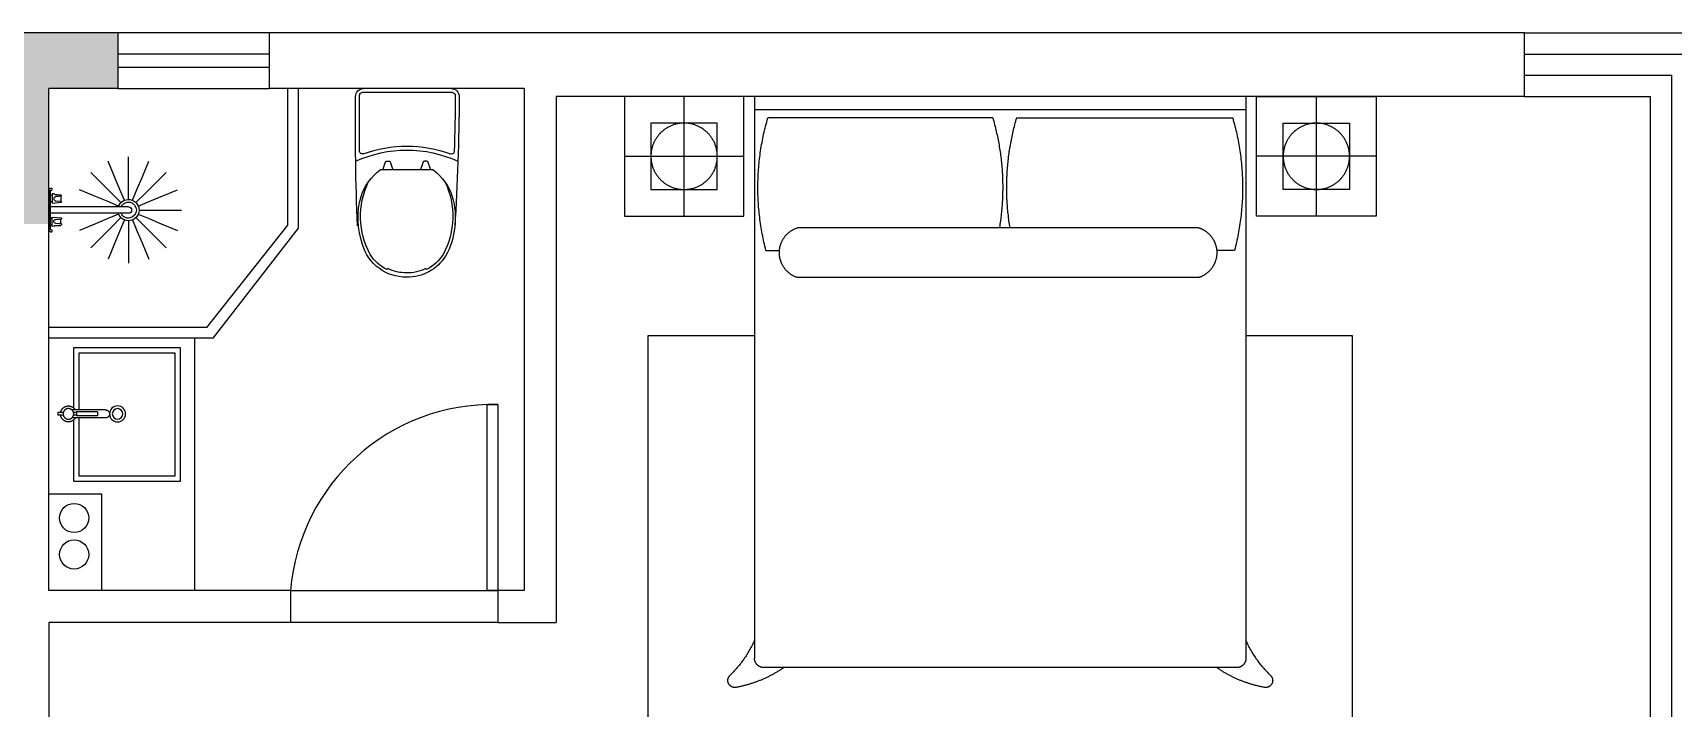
# Model space of a CAD drawing. Header units: inches. Extents: x 1174834 to 1369688, y -175882 to -108740.
# Drawn here: x 1317688 to 1323863, y -163450 to -160907 of the extents above; entities that cross this region are included whole.
import ezdxf

# ---------------------------------------------------------------- set-up
doc = ezdxf.new("R2010")
doc.units = ezdxf.units.IN
doc.header["$LTSCALE"] = 500
doc.header["$MEASUREMENT"] = 0
doc.linetypes.add('ACAD_ISO03W100', pattern=[30, 12, -18])
doc.linetypes.add('DASH', pattern=[0.35, 0.25, -0.1])
for name, color, linetype in [('0--家具', 2, 'Continuous'), ('0--家具细线', 14, 'Continuous'), ('0-原始窗户', 2, 'Continuous'), ('A-01-原始墙体', 7, 'Continuous'), ('FF-FURN', 51, 'Continuous'), ('填充', 251, 'Continuous'), ('家具', 2, 'Continuous'), ('特细线', 251, 'Continuous')]:
    doc.layers.add(name, color=color, linetype=linetype)

# ---------------------------------------------------------------- blocks, each defined once
blk = doc.blocks.new('A$C7f7635a5')
at = {"color": 3, "linetype": 'DASH', "ltscale": 150}
for p, q in [((450, 2800), (0, 2800)), ((0, 2800), (0, 2350)), ((450, 2350), (450, 2800)), ((490, 2800), (490, 2116.6)), ((490, 2800), (2340, 2800)), ((2340, 2800), (2340, 1895)), ((2380, 2350), (2380, 2800)), ((2380, 2800), (2830, 2800)), ((2830, 2800), (2830, 2350)), ((490, 2750), (2340, 2750)), ((0, 2350), (450, 2350)), ((2830, 2350), (2380, 2350)), ((668.1, 2306.1), (2178.2, 2306.1)), ((490, 2116.6), (490, 752.8)), ((668.1, 2118.1), (2178.2, 2118.1)), ((1570.9, 2118.1), (2178.2, 2118.1)), ((2340, 1900), (2340, 752.8)), ((490, 752.8), (490, 685)), ((2340, 752.8), (2340, 685)), ((525, 650), (600.2, 650)), ((600.2, 650), (2229.8, 650)), ((2229.8, 650), (2305, 650))]:
    blk.add_line(p, q, dxfattribs=at)
at = {"color": 8, "linetype": 'DASH', "ltscale": 150}
for p, q in [((225, 2350), (225, 2800)), ((2605, 2350), (2605, 2800)), ((1353.2, 2719.3), (540, 2719.3)), ((1443.2, 2719.3), (2290, 2719.3)), ((350, 2700), (100, 2700)), ((100, 2700), (100, 2450)), ((350, 2450), (350, 2700)), ((2480, 2450), (2480, 2700)), ((2480, 2700), (2730, 2700)), ((2730, 2700), (2730, 2450)), ((0, 2575), (450, 2575)), ((2830, 2575), (2380, 2575)), ((100, 2450), (350, 2450)), ((2730, 2450), (2480, 2450)), ((533.1, 2220.9), (600.2, 2220.9)), ((2296.9, 2220.9), (2246.2, 2220.9)), ((490, 1900), (90, 1900)), ((90, 1900), (90, 0)), ((2740, 1900), (2340, 1900)), ((2740, 0), (2740, 1900)), ((90, 0), (2740, 0))]:
    blk.add_line(p, q, dxfattribs=at)
for centre in [(225, 2575), (2605, 2575)]:
    blk.add_circle(centre, 125, dxfattribs=at)
for centre, radius, start, end in [((1438.9, 2457.5), 936.2, 163.76135, 194.63851), ((454.3, 2457.5), 936.2, 350.69875, 16.23865), ((2342, 2457.5), 936.2, 163.76135, 189.30125), ((1391.1, 2457.5), 936.2, 345.36149, 16.23865), ((91.3, 932.7), 437.5, 314.42536, 335.71043), ((2738.7, 932.7), 437.5, 204.28957, 225.57464), ((525, 685), 35, 180, 270), ((2305, 685), 35, 270, 0), ((415.9, 601.5), 26.4, 134.42536, 280.12359), ((341, 1021.2), 452.7, 280.12359, 304.92368), ((2489, 1021.2), 452.7, 235.07632, 259.87641), ((2414.1, 601.5), 26.4, 259.87641, 45.57464)]:
    blk.add_arc(centre, radius, start, end, dxfattribs=at)
at = {"color": 3, "linetype": 'DASH', "ltscale": 150}
for centre, radius, start, end in [((698.6, 2212.1), 98.8, 107.95508, 252.04492), ((2147.7, 2212.1), 98.8, 287.95508, 72.04492), ((525, 685), 35, 180, 270), ((2305, 685), 35, 270, 0)]:
    blk.add_arc(centre, radius, start, end, dxfattribs=at)
blk = doc.blocks.new('thgfhjgfhjgjghj')
at = {"layer": '0-原始窗户', "color": 251}
for p, q in [((4099792.7, -874898.8), (4099792.7, -874558.6)), ((4100083.9, -874825.8), (4100083.9, -874626.3)), ((4100050.7, -874650.4), (4100050.7, -874659.2)), ((4100083.9, -874635.8), (4100053.9, -874645.9)), ((4100053.9, -874663.7), (4100083.9, -874673.8)), ((4100458.8, -874650.8), (4100455.5, -874654.8)), ((4100050.7, -874801.7), (4100050.7, -874792.9)), ((4100053.9, -874788.4), (4100083.9, -874778.3)), ((4100083.9, -874816.3), (4100053.9, -874806.2)), ((4100455.7, -874796.9), (4100459, -874800.9))]:
    blk.add_line(p, q, dxfattribs=at)
for centre, radius, start, end in [((4099802.7, -874558.6), 10, 90.69803, 180), ((4099915.9, -883853.9), 9305.9, 89.39477, 90.69803), ((4100471.8, -874726.4), 477.5, 159.84981, 200.23639), ((4100471.8, -874726.4), 462.5, 155.40748, 204.59252), ((4100014.1, -874558.5), 10, 339.84981, 89.39477), ((4100245.6, -874745.5), 200.8, 107.84268, 143.59715), ((4100258.4, -874854.5), 301.9, 61.55593, 115.25036), ((4100318.1, -874723), 158.2, 27.16676, 57.87186), ((4100055.4, -874650.4), 4.75, 108.5903, 180), ((4100055.4, -874659.2), 4.75, 180, 251.4097), ((4100318.1, -874723), 153.5, 358.89127, 26.41831), ((4100318.1, -874729), 153.5, 333.72499, 1.10873), ((4100055.4, -874792.9), 4.75, 108.5903, 180), ((4100055.4, -874801.7), 4.75, 180, 251.4097), ((4100318.1, -874729), 158.2, 302.02608, 332.96628), ((4100245.6, -874706.6), 200.8, 216.40285, 252.15732), ((4100258.4, -874597.6), 301.9, 244.74964, 298.39252), ((4099802.7, -874898.8), 10, 180, 270.39297), ((4099738.9, -865603.1), 9305.9, 270.39297, 271.69802), ((4100014.4, -874895), 10, 271.69802, 20.23639)]:
    blk.add_arc(centre, radius, start, end, dxfattribs=at)
at = {"layer": '家具', "color": 3}
blk.add_line((4099777.7, -874893.8), (4099777.7, -874563.6), dxfattribs=at)
for centre, radius, start, end in [((4099807.7, -874563.6), 30, 90.66757, 180), ((4099915.9, -883853.9), 9320.9, 87.6689, 90.66757), ((4100265.5, -874840.9), 298, 70.54056, 105.85973), ((4100318.1, -874723), 169.6, 358.99684, 74.03061), ((4100318.1, -874729), 169.6, 302.12814, 1.00316), ((4100265.5, -874611.1), 298, 254.14027, 298.63809), ((4099807.7, -874893.8), 30, 180, 270.42402), ((4099738.9, -865603.1), 9320.9, 270.42402, 273.44244)]:
    blk.add_arc(centre, radius, start, end, dxfattribs=at)
blk = doc.blocks.new('A$Cfc64ca04')
at = {"color": 3, "linetype": 'DASH', "ltscale": 150}
for p, q in [((20.6, 255), (0, 255)), ((0, 245), (0, 255)), ((180, 265), (53.2, 265)), ((70, 255), (59.4, 255)), ((70, 242.5), (70, 257.5)), ((150, 257.5), (70, 257.5)), ((150, 242.5), (150, 257.5)), ((20.6, 245), (0, 245)), ((180, 235), (53.2, 235)), ((70, 245), (59.4, 245)), ((150, 242.5), (70, 242.5))]:
    blk.add_line(p, q, dxfattribs=at)
blk.add_lwpolyline([(60, 227.6), (60, 0), (460, 0), (460, 505), (60, 505), (60, 272.4)], dxfattribs=at)
at = {"color": 251, "true_color": 0x636466}
blk.add_lwpolyline([(80, 235), (80, 20), (440, 20), (440, 485), (80, 485), (80, 265)], dxfattribs=at)
at = {"color": 3, "linetype": 'DASH', "ltscale": 150}
blk.add_circle((40, 250), 20, dxfattribs=at)
for centre, radius, start, end in [((40, 250), 30, 30, 170.40593), ((180, 250), 15, 270, 90), ((40, 250), 30, 189.59407, 330)]:
    blk.add_arc(centre, radius, start, end, dxfattribs=at)
at = {"layer": 'FF-FURN', "color": 250}
for radius in [30, 20]:
    blk.add_circle((225, 250), radius, dxfattribs=at)
blk = doc.blocks.new('A$C4CD82E51')
at = {"color": 250, "linetype": 'ACAD_ISO03W100'}
for p, q in [((280.5, 233.3), (323.4, 251.1)), ((237, 215.3), (280.5, 233.3)), ((171.7, 171.7), (138.4, 138.4))]:
    blk.add_line(p, q, dxfattribs=at)
at = {"layer": '0--家具', "color": 144}
for p, q in [((454.7, 257.9), (454.6, 256.1)), ((454.6, 251.9), (454.6, 233.5)), ((478.8, 259.7), (454.7, 257.9)), ((487.2, 256.2), (492.9, 256.2)), ((200, 212), (492.9, 212)), ((200, 188), (492.9, 188)), ((487.2, 231.7), (492.9, 231.7)), ((454.6, 148.1), (454.6, 166.6)), ((454.7, 142.2), (454.6, 143.9)), ((478.8, 140.3), (454.7, 142.2)), ((487.2, 168.4), (492.9, 168.4)), ((487.2, 143.9), (492.9, 143.9))]:
    blk.add_line(p, q, dxfattribs=at)
for points in [[(479.7, 260.8), (487.2, 261.4), (487.2, 226.4), (452.2, 229.4), (452.2, 233.3)], [(452.2, 252.2), (452.2, 255.9)], [(479.7, 139.3), (487.2, 138.6), (487.2, 173.6), (452.2, 170.6), (452.2, 166.7)], [(452.2, 147.9), (452.2, 144.1)]]:
    blk.add_lwpolyline(points, dxfattribs=at)
for points in [[(479.7, 260.8, -0.246515), (473.4, 257.5), (452.2, 255.9)], [(452.2, 252.2), (473.4, 250.1, -1), (473.4, 234.9), (452.2, 233.3)], [(452.2, 147.9), (473.4, 150, 1), (473.4, 165.2), (452.2, 166.7)], [(479.7, 139.3, 0.246515), (473.4, 142.5), (452.2, 144.1)]]:
    blk.add_lwpolyline(points, format="xyb", dxfattribs=at)
blk.add_lwpolyline([(500, 120.5), (495, 120.5, -2.688214), (492.9, 125.5), (492.9, 274.5, -2.688214), (495, 279.5), (500, 279.5)], format="xyb", close=True, dxfattribs=at)
for radius, start, end in [(40, 17.4576, 342.5424), (30, 23.57818, 336.42182), (12, 90, 270)]:
    blk.add_arc((200, 200), radius, start, end, dxfattribs=at)
at = {"layer": '0--家具细线', "color": 250, "linetype": 'ACAD_ISO03W100'}
for p, q in [((148.9, 323.4), (123.5, 384.8)), ((200, 333.5), (200, 400)), ((251.1, 323.4), (276.6, 384.8)), ((105.6, 294.4), (58.6, 341.5)), ((166.7, 280.5), (148.9, 323.4)), ((200, 287.1), (200, 333.5)), ((233.3, 280.5), (251.1, 323.4)), ((294.4, 294.4), (341.5, 341.5)), ((76.7, 251.1), (15.2, 276.6)), ((119.6, 233.3), (76.7, 251.1)), ((138.4, 261.6), (105.6, 294.4)), ((171.7, 228.3), (138.4, 261.6)), ((184.7, 237), (166.7, 280.5)), ((200, 240), (200, 287.1)), ((215.3, 237), (233.3, 280.5)), ((228.3, 228.3), (261.6, 261.6)), ((261.6, 261.6), (294.4, 294.4)), ((323.4, 251.1), (384.8, 276.6)), ((66.5, 200), (0, 200)), ((112.9, 200), (66.5, 200)), ((160, 200), (112.9, 200)), ((163.1, 215.3), (119.6, 233.3)), ((76.7, 148.9), (15.2, 123.5)), ((119.6, 166.7), (76.7, 148.9)), ((138.4, 138.4), (105.6, 105.6)), ((163.1, 184.7), (119.6, 166.7)), ((184.7, 163.1), (166.7, 119.6)), ((200, 160), (200, 112.9)), ((215.3, 163.1), (233.3, 119.6)), ((228.3, 171.7), (261.6, 138.4)), ((237, 184.7), (280.5, 166.7)), ((261.6, 138.4), (294.4, 105.6)), ((280.5, 166.7), (323.4, 148.9)), ((323.4, 148.9), (384.8, 123.5)), ((105.6, 105.6), (58.6, 58.6)), ((148.9, 76.7), (123.5, 15.2)), ((166.7, 119.6), (148.9, 76.7)), ((200, 112.9), (200, 66.5)), ((200, 66.5), (200, 0)), ((233.3, 119.6), (251.1, 76.7)), ((251.1, 76.7), (276.6, 15.2)), ((294.4, 105.6), (341.5, 58.6))]:
    blk.add_line(p, q, dxfattribs=at)

msp = doc.modelspace()

# ---------------------------------------------------------------- hatches: boundary and pattern name
at = {"layer": '特细线'}
h = msp.add_hatch(color=256, dxfattribs=at)
h.dxf.hatch_style = 1
h.paths.add_polyline_path([(1317748.3, -161117.4), (1318008.3, -161117.4), (1318008.3, -160907.4), (1317488.3, -160907.4), (1317488.3, -161387.4), (1314038.3, -161387.4), (1314038.3, -161627.4), (1317748.3, -161627.4)])

# ---------------------------------------------------------------- linework, layer by layer
at = {"color": 3, "linetype": 'DASH', "ltscale": 150}
msp.add_line((1318298.3, -163007.4), (1318298.3, -162057.4), dxfattribs=at)
at = {"color": 3}
msp.add_lwpolyline([(1319438.3, -163007.4), (1319398.3, -163007.4), (1319398.3, -162307.4), (1319438.3, -162307.4)], close=True, dxfattribs=at)
for centre in [(1317843.9, -162734.2), (1317843.9, -162871.5)]:
    msp.add_circle(centre, 55, dxfattribs=at)
at = {"layer": 'A-01-原始墙体', "color": 4}
for p, q in [((1318008.3, -160907.4), (1317488.3, -160907.4)), ((1318008.3, -160907.4), (1318008.3, -161117.4)), ((1323303, -160907.4), (1318578.3, -160907.4)), ((1318578.3, -160907.4), (1318578.3, -161117.4)), ((1323250.9, -160907.4), (1318578.3, -160907.4)), ((1323303, -161147.4), (1323303, -160907.4)), ((1318008.3, -161117.4), (1317748.3, -161117.4)), ((1317748.3, -163007.4), (1317748.3, -161117.4)), ((1319538.3, -161117.4), (1318578.3, -161117.4)), ((1319538.3, -161117.4), (1319538.3, -163007.4)), ((1323128.3, -161147.4), (1319658.3, -161147.4)), ((1319658.3, -161147.4), (1319658.3, -163127.4)), ((1323303, -161147.4), (1323128.3, -161147.4)), ((1317948.3, -162644.3), (1317748.3, -162644.3)), ((1317948.3, -163007.4), (1317948.3, -162644.3)), ((1318658.3, -163007.4), (1317748.3, -163007.4)), ((1318658.3, -163007.4), (1318658.3, -163127.4)), ((1319438.3, -163007.4), (1319438.3, -163127.4)), ((1319538.3, -163007.4), (1319438.3, -163007.4)), ((1317748.3, -163127.4), (1317748.3, -164257.4)), ((1318658.3, -163127.4), (1317748.3, -163127.4)), ((1319438.3, -163127.4), (1319658.3, -163127.4))]:
    msp.add_line(p, q, dxfattribs=at)
at = {"layer": '特细线'}
for p, q in [((1318578.3, -160907.4), (1318008.3, -160907.4)), ((1323303, -160907.4), (1324028.3, -160907.4)), ((1318578.3, -160987.4), (1318008.3, -160987.4)), ((1318008.3, -161037.4), (1318578.3, -161037.4)), ((1323303, -160987.4), (1323948.3, -160987.4)), ((1323303, -161067.4), (1323858.3, -161067.4)), ((1323858.3, -163517.4), (1323858.3, -161067.4)), ((1318008.3, -161117.4), (1318578.3, -161117.4)), ((1318648.3, -161632), (1318648.3, -161117.4)), ((1318688.3, -161642.8), (1318688.3, -161117.4)), ((1323303, -161147.4), (1323778.3, -161147.4)), ((1323778.3, -163517.4), (1323778.3, -161147.4)), ((1318344, -162017.4), (1318648.3, -161632)), ((1318367, -162057.4), (1318688.3, -161642.8)), ((1318344, -162017.4), (1317748.3, -162017.4)), ((1318367, -162057.4), (1317748.3, -162057.4)), ((1318658.3, -163007.4), (1319438.3, -163007.4)), ((1319438.3, -163127.4), (1318658.3, -163127.4))]:
    msp.add_line(p, q, dxfattribs=at)
msp.add_arc((1319418.3, -163069.7), 762.5, 88.49708, 175.3148, dxfattribs=at)

# ---------------------------------------------------------------- block references
at = {"color": 85, "true_color": 0x58ba48, "xscale": -1, "rotation": 90}
msp.add_blockref('thgfhjgfhjgjghj', (444369.7, 3938660.3), dxfattribs=at)
at = {"color": 3, "xscale": -1}
msp.add_blockref('A$C7f7635a5', (1322745.1, -163947.4), dxfattribs=at)
at = {"color": 3, "xscale": -1, "rotation": 180}
msp.add_blockref('A$Cfc64ca04', (1317782.4, -162092.3), dxfattribs=at)
at = {"layer": '填充', "color": 10, "xscale": -1}
msp.add_blockref('A$C4CD82E51', (1318248.3, -161775), dxfattribs=at)

doc.saveas('drawing.dxf')
